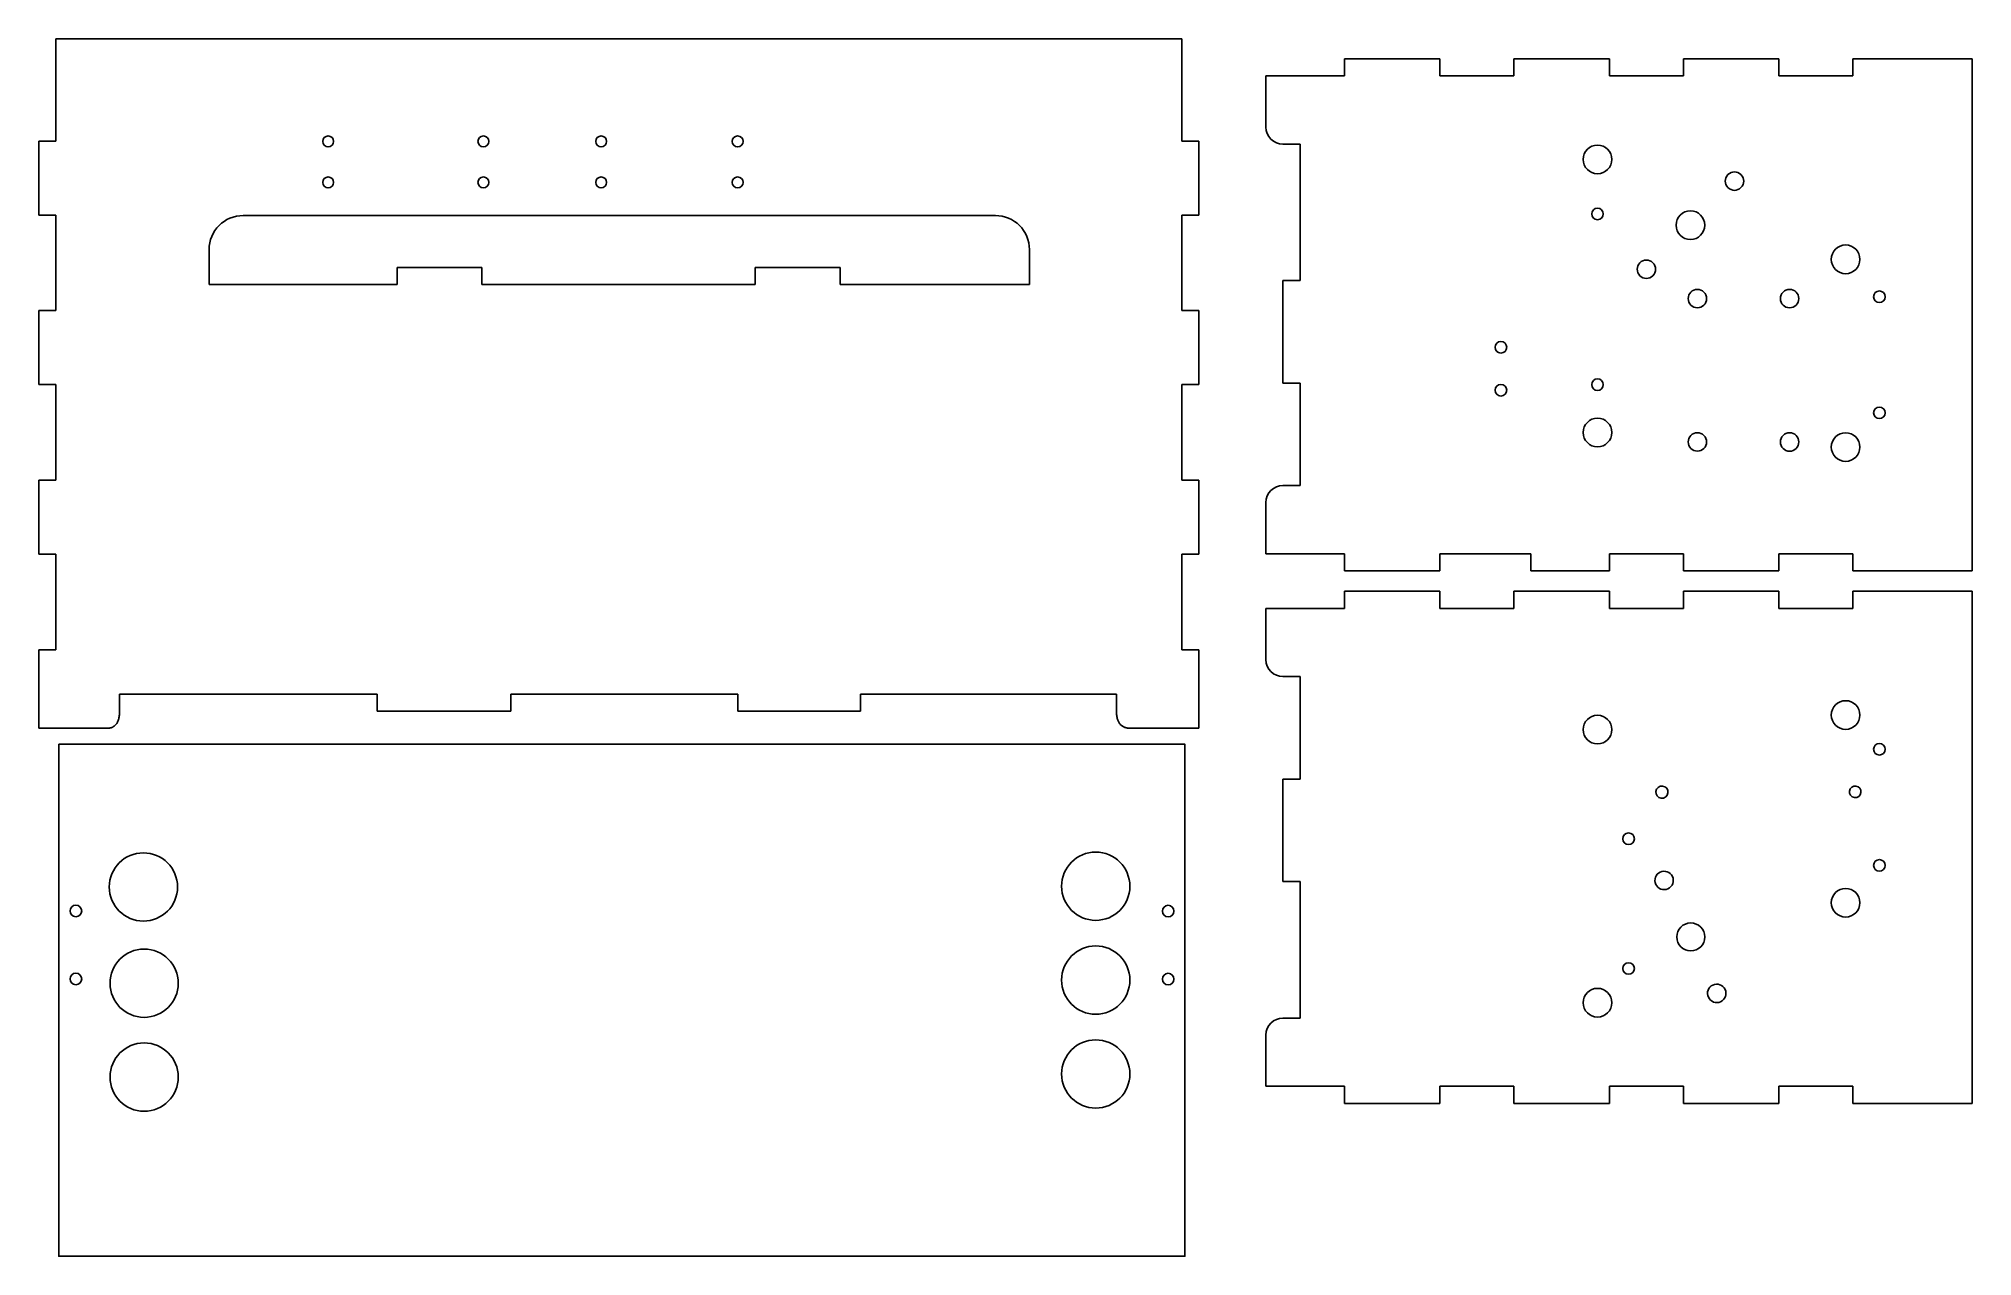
# Model space of a CAD drawing. Header units: millimetres. Extents: x 0 to 567, y 0 to 357.
import ezdxf

# ---------------------------------------------------------------- set-up
doc = ezdxf.new("R2010")
doc.units = ezdxf.units.MM
doc.layers.get('0').update_dxf_attribs({"linetype": 'CONTINUOUS'})

msp = doc.modelspace()

# ---------------------------------------------------------------- linework, layer by layer
for p, q in [((5.07, 326.74), (5.07, 356.74)), ((335.07, 356.74), (5.07, 356.74)), ((335.07, 356.74), (335.07, 326.74)), ((359.69, 330.87), (359.69, 345.87)), ((359.69, 345.87), (382.69, 345.87)), ((382.69, 350.87), (410.69, 350.87)), ((382.69, 345.87), (382.69, 350.87)), ((410.69, 350.87), (410.69, 345.87)), ((410.69, 345.87), (432.36, 345.87)), ((460.36, 350.87), (432.36, 350.87)), ((432.36, 350.87), (432.36, 345.87)), ((460.36, 345.87), (460.36, 350.87)), ((460.36, 345.87), (482.02, 345.87)), ((482.02, 350.87), (482.02, 345.87)), ((482.02, 350.87), (510.02, 350.87)), ((510.02, 350.87), (510.02, 345.87)), ((510.02, 345.87), (531.69, 345.87)), ((531.69, 350.87), (566.69, 350.87)), ((531.69, 350.87), (531.69, 345.87)), ((566.69, 200.87), (566.69, 350.87)), ((0.07, 326.74), (5.07, 326.74)), ((0.07, 305.08), (0.07, 326.74)), ((335.07, 326.74), (340.07, 326.74)), ((340.07, 305.08), (340.07, 326.74)), ((369.69, 325.87), (364.69, 325.87)), ((369.69, 285.87), (369.69, 325.87)), ((0.07, 305.08), (5.07, 305.08)), ((5.07, 305.08), (5.07, 277.08)), ((60.01, 304.95), (280.4, 304.95)), ((335.07, 305.08), (340.07, 305.08)), ((335.07, 277.08), (335.07, 305.08)), ((50.01, 294.95), (50.01, 284.75)), ((290.4, 294.95), (290.4, 289.74)), ((105.07, 289.74), (129.91, 289.74)), ((105.07, 284.75), (105.07, 289.74)), ((129.91, 289.74), (129.91, 284.75)), ((210.07, 284.75), (210.07, 289.74)), ((210.07, 289.74), (234.91, 289.74)), ((234.91, 289.74), (234.91, 284.75)), ((290.4, 289.74), (290.4, 289.74)), ((290.4, 284.75), (290.4, 289.74)), ((50.01, 284.75), (105.07, 284.75)), ((129.91, 284.75), (210.07, 284.75)), ((234.91, 284.75), (290.4, 284.75)), ((364.69, 285.87), (369.69, 285.87)), ((364.69, 255.87), (364.69, 285.87)), ((0.07, 255.41), (0.07, 277.08)), ((5.07, 277.08), (0.07, 277.08)), ((340.07, 277.08), (335.07, 277.08)), ((340.07, 255.41), (340.07, 277.08)), ((5.07, 255.41), (0.07, 255.41)), ((5.07, 227.41), (5.07, 255.41)), ((335.07, 255.41), (340.07, 255.41)), ((335.07, 255.41), (335.07, 227.41)), ((369.69, 255.87), (364.69, 255.87)), ((369.69, 225.87), (369.69, 255.87)), ((0.07, 227.41), (5.07, 227.41)), ((0.07, 205.75), (0.07, 227.41)), ((335.07, 227.41), (340.07, 227.41)), ((340.07, 227.41), (340.07, 205.75)), ((364.69, 225.87), (369.69, 225.87)), ((359.69, 205.87), (359.69, 220.87)), ((5.07, 205.75), (0.07, 205.75)), ((5.07, 177.75), (5.07, 205.75)), ((335.07, 205.75), (335.07, 177.75)), ((340.07, 205.75), (335.07, 205.75)), ((382.69, 205.87), (359.69, 205.87)), ((382.69, 200.87), (382.69, 205.87)), ((410.69, 205.87), (410.69, 200.87)), ((410.69, 205.87), (437.36, 205.87)), ((437.36, 205.87), (437.36, 200.87)), ((460.36, 205.87), (460.36, 200.87)), ((460.36, 205.87), (482.02, 205.87)), ((482.02, 205.87), (482.02, 200.87)), ((510.02, 200.87), (510.02, 205.87)), ((510.02, 205.87), (531.69, 205.87)), ((531.69, 205.87), (531.69, 200.87)), ((382.69, 200.87), (410.69, 200.87)), ((437.36, 200.87), (460.36, 200.87)), ((482.02, 200.87), (510.02, 200.87)), ((531.69, 200.87), (566.69, 200.87)), ((410.69, 194.87), (382.69, 194.87)), ((382.69, 189.87), (382.69, 194.87)), ((410.69, 194.87), (410.69, 189.87)), ((432.36, 189.87), (432.36, 194.87)), ((460.36, 194.87), (432.36, 194.87)), ((460.36, 194.87), (460.36, 189.87)), ((482.02, 189.87), (482.02, 194.87)), ((482.02, 194.87), (510.02, 194.87)), ((510.02, 194.87), (510.02, 189.87)), ((531.69, 194.87), (566.69, 194.87)), ((531.69, 194.87), (531.69, 189.87)), ((566.69, 44.87), (566.69, 194.87)), ((359.69, 189.87), (382.69, 189.87)), ((359.69, 174.87), (359.69, 189.87)), ((410.69, 189.87), (432.36, 189.87)), ((460.36, 189.87), (482.02, 189.87)), ((531.69, 189.87), (510.02, 189.87)), ((0.07, 177.75), (5.07, 177.75)), ((0.07, 177.75), (0.07, 154.75)), ((335.07, 177.75), (340.07, 177.75)), ((340.07, 154.75), (340.07, 177.75)), ((99.25, 164.74), (23.75, 164.74)), ((23.75, 159.75), (23.75, 164.74)), ((99.25, 164.74), (99.25, 159.75)), ((138.44, 164.75), (204.99, 164.75)), ((138.44, 164.75), (138.44, 159.75)), ((204.99, 159.75), (204.99, 164.75)), ((240.88, 164.75), (315.88, 164.75)), ((240.88, 159.75), (240.88, 164.75)), ((315.88, 159.75), (315.88, 164.75)), ((369.69, 169.87), (364.69, 169.87)), ((369.69, 139.87), (369.69, 169.87)), ((99.25, 159.75), (138.44, 159.75)), ((204.99, 159.75), (240.88, 159.75)), ((20.07, 154.75), (0.07, 154.75)), ((340.07, 154.75), (320.07, 154.75)), ((364.69, 139.87), (369.69, 139.87)), ((364.69, 109.87), (364.69, 139.87)), ((369.69, 109.87), (364.69, 109.87)), ((369.69, 69.87), (369.69, 109.87)), ((364.69, 69.87), (369.69, 69.87)), ((359.69, 49.87), (359.69, 64.87)), ((382.69, 49.87), (359.69, 49.87)), ((382.69, 49.87), (382.69, 44.87)), ((410.69, 49.87), (410.69, 44.87)), ((410.69, 49.87), (432.36, 49.87)), ((432.36, 49.87), (432.36, 44.87)), ((460.36, 49.87), (482.02, 49.87)), ((460.36, 44.87), (460.36, 49.87)), ((482.02, 49.87), (482.02, 44.87)), ((510.02, 49.87), (531.69, 49.87)), ((510.02, 49.87), (510.02, 44.87)), ((531.69, 49.87), (531.69, 44.87)), ((382.69, 44.87), (410.69, 44.87)), ((432.36, 44.87), (460.36, 44.87)), ((482.02, 44.87), (510.02, 44.87)), ((566.69, 44.87), (531.69, 44.87))]:
    msp.add_line(p, q)
msp.add_lwpolyline([(5.97, 150.07), (5.97, 0.07), (335.96, 0.07), (335.96, 150.07)], close=True)
for centre in [(84.89, 326.64), (164.89, 326.64), (204.89, 326.64), (84.89, 314.64), (164.89, 314.64)]:
    msp.add_circle(centre, 1.6)
for points, degree in [([(364.69, 325.87), (361.93, 325.87), (359.69, 328.11), (359.69, 330.87)], 3), ([(83.29, 326.64), (83.29, 327.53), (84.01, 328.24), (84.89, 328.24)], 3), ([(84.89, 325.04), (84.01, 325.04), (83.29, 325.76), (83.29, 326.64)], 3), ([(84.89, 328.24), (85.78, 328.24), (86.49, 327.53), (86.49, 326.64)], 3), ([(86.49, 326.64), (86.49, 325.76), (85.78, 325.04), (84.89, 325.04)], 3), ([(130.39, 328.24), (129.51, 328.24), (128.79, 327.53), (128.79, 326.64)], 3), ([(128.79, 326.64), (128.79, 325.76), (129.51, 325.04), (130.39, 325.04)], 3), ([(131.99, 326.64), (131.99, 327.53), (131.28, 328.24), (130.39, 328.24)], 3), ([(130.39, 325.04), (131.28, 325.04), (131.99, 325.76), (131.99, 326.64)], 3), ([(204.89, 328.24), (204.01, 328.24), (203.29, 327.53), (203.29, 326.64)], 3), ([(203.29, 326.64), (203.29, 325.76), (204.01, 325.04), (204.89, 325.04)], 3), ([(206.49, 326.64), (206.49, 327.53), (205.78, 328.24), (204.89, 328.24)], 3), ([(204.89, 325.04), (205.78, 325.04), (206.49, 325.76), (206.49, 326.64)], 3), ([(452.65, 321.38), (452.65, 323.7), (454.53, 325.58), (456.85, 325.58)], 3), ([(456.85, 325.58), (459.17, 325.58), (461.05, 323.7), (461.05, 321.38)], 3), ([(456.85, 317.18), (454.53, 317.18), (452.65, 319.06), (452.65, 321.38)], 3), ([(461.05, 321.38), (461.05, 319.06), (459.17, 317.18), (456.85, 317.18)], 3), ([(495.08, 316.93), (496.14, 317.98), (497.85, 317.98), (498.9, 316.93)], 3), ([(83.29, 314.64), (83.29, 315.53), (84.01, 316.24), (84.89, 316.24)], 3), ([(84.89, 313.04), (84.01, 313.04), (83.29, 313.76), (83.29, 314.64)], 3), ([(84.89, 316.24), (85.78, 316.24), (86.49, 315.53), (86.49, 314.64)], 3), ([(86.49, 314.64), (86.49, 313.76), (85.78, 313.04), (84.89, 313.04)], 3), ([(130.39, 316.24), (129.51, 316.24), (128.79, 315.53), (128.79, 314.64)], 3), ([(128.79, 314.64), (128.79, 313.76), (129.51, 313.04), (130.39, 313.04)], 3), ([(131.99, 314.64), (131.99, 315.53), (131.28, 316.24), (130.39, 316.24)], 3), ([(130.39, 313.04), (131.28, 313.04), (131.99, 313.76), (131.99, 314.64)], 3), ([(204.89, 316.24), (204.01, 316.24), (203.29, 315.53), (203.29, 314.64)], 3), ([(203.29, 314.64), (203.29, 313.76), (204.01, 313.04), (204.89, 313.04)], 3), ([(206.49, 314.64), (206.49, 315.53), (205.78, 316.24), (204.89, 316.24)], 3), ([(204.89, 313.04), (205.78, 313.04), (206.49, 313.76), (206.49, 314.64)], 3), ([(495.08, 313.11), (494.03, 314.16), (494.03, 315.87), (495.08, 316.93)], 3), ([(498.9, 313.11), (497.85, 312.06), (496.14, 312.06), (495.08, 313.11)], 3), ([(498.9, 316.93), (499.95, 315.87), (499.95, 314.16), (498.9, 313.11)], 3), ([(455.15, 305.4), (455.15, 306.34), (455.91, 307.1), (456.85, 307.1)], 3), ([(456.85, 307.1), (457.79, 307.1), (458.55, 306.34), (458.55, 305.4)], 3), ([(479.89, 302.11), (479.89, 304.43), (481.77, 306.31), (484.09, 306.31)], 3), ([(484.09, 306.31), (486.41, 306.31), (488.29, 304.43), (488.29, 302.11)], 3), ([(60.01, 304.95), (54.48, 304.95), (50.01, 300.47), (50.01, 294.95)], 3), ([(280.4, 304.95), (285.93, 304.95), (290.4, 300.47), (290.4, 294.95)], 3), ([(456.85, 303.7), (455.91, 303.7), (455.15, 304.46), (455.15, 305.4)], 3), ([(458.55, 305.4), (458.55, 304.46), (457.79, 303.7), (456.85, 303.7)], 3), ([(484.09, 297.91), (481.77, 297.91), (479.89, 299.8), (479.89, 302.11)], 3), ([(488.29, 302.11), (488.29, 299.8), (486.41, 297.91), (484.09, 297.91)], 3), ([(529.55, 296.31), (527.23, 296.31), (525.35, 294.43), (525.35, 292.11)], 3), ([(533.75, 292.11), (533.75, 294.43), (531.87, 296.31), (529.55, 296.31)], 3), ([(469.27, 287.3), (468.22, 288.36), (468.22, 290.06), (469.27, 291.12)], 3), ([(469.27, 291.12), (470.33, 292.17), (472.04, 292.17), (473.09, 291.12)], 3), ([(473.09, 291.12), (474.15, 290.06), (474.15, 288.36), (473.09, 287.3)], 3), ([(525.35, 292.11), (525.35, 289.8), (527.23, 287.91), (529.55, 287.91)], 3), ([(529.55, 287.91), (531.87, 287.91), (533.75, 289.8), (533.75, 292.11)], 3), ([(473.09, 287.3), (472.04, 286.25), (470.33, 286.25), (469.27, 287.3)], 3), ([(486.13, 283.32), (484.64, 283.32), (483.43, 282.11), (483.43, 280.62)], 3), ([(488.83, 280.62), (488.83, 282.11), (487.62, 283.32), (486.13, 283.32)], 3), ([(513.13, 283.31), (511.64, 283.31), (510.43, 282.11), (510.43, 280.61)], 3), ([(515.83, 280.61), (515.83, 282.11), (514.62, 283.31), (513.13, 283.31)], 3), ([(483.43, 280.62), (483.43, 279.12), (484.64, 277.92), (486.13, 277.92)], 3), ([(486.13, 277.92), (487.62, 277.92), (488.83, 279.12), (488.83, 280.62)], 3), ([(510.43, 280.61), (510.43, 279.12), (511.64, 277.91), (513.13, 277.91)], 3), ([(513.13, 277.91), (514.62, 277.91), (515.83, 279.12), (515.83, 280.61)], 3), ([(539.46, 282.85), (538.52, 282.85), (537.76, 282.09), (537.76, 281.15)], 3), ([(537.76, 281.15), (537.76, 280.21), (538.52, 279.45), (539.46, 279.45)], 3), ([(541.16, 281.15), (541.16, 282.09), (540.4, 282.85), (539.46, 282.85)], 3), ([(539.46, 279.45), (540.4, 279.45), (541.16, 280.21), (541.16, 281.15)], 3), ([(428.55, 268.05), (427.61, 268.05), (426.85, 267.29), (426.85, 266.35)], 3), ([(426.85, 266.35), (426.85, 265.41), (427.61, 264.65), (428.55, 264.65)], 3), ([(430.25, 266.35), (430.25, 267.29), (429.49, 268.05), (428.55, 268.05)], 3), ([(428.55, 264.65), (429.49, 264.65), (430.25, 265.41), (430.25, 266.35)], 3), ([(428.55, 255.47), (427.61, 255.47), (426.85, 254.71), (426.85, 253.77)], 3), ([(430.25, 253.77), (430.25, 254.71), (429.49, 255.47), (428.55, 255.47)], 3), ([(456.85, 257.1), (455.91, 257.1), (455.15, 256.34), (455.15, 255.4)], 3), ([(455.15, 255.4), (455.15, 254.46), (455.91, 253.7), (456.85, 253.7)], 3), ([(458.55, 255.4), (458.55, 256.34), (457.79, 257.1), (456.85, 257.1)], 3), ([(456.85, 253.7), (457.79, 253.7), (458.55, 254.46), (458.55, 255.4)], 3), ([(426.85, 253.77), (426.85, 252.83), (427.61, 252.07), (428.55, 252.07)], 3), ([(428.55, 252.07), (429.49, 252.07), (430.25, 252.83), (430.25, 253.77)], 3), ([(456.85, 245.58), (454.53, 245.58), (452.65, 243.7), (452.65, 241.38)], 3), ([(461.05, 241.38), (461.05, 243.7), (459.17, 245.58), (456.85, 245.58)], 3), ([(539.46, 248.85), (538.52, 248.85), (537.76, 248.09), (537.76, 247.15)], 3), ([(537.76, 247.15), (537.76, 246.21), (538.52, 245.45), (539.46, 245.45)], 3), ([(541.16, 247.15), (541.16, 248.09), (540.4, 248.85), (539.46, 248.85)], 3), ([(539.46, 245.45), (540.4, 245.45), (541.16, 246.21), (541.16, 247.15)], 3), ([(452.65, 241.38), (452.65, 239.06), (454.53, 237.18), (456.85, 237.18)], 3), ([(456.85, 237.18), (459.17, 237.18), (461.05, 239.06), (461.05, 241.38)], 3), ([(486.13, 241.32), (484.64, 241.32), (483.43, 240.11), (483.43, 238.62)], 3), ([(483.43, 238.62), (483.43, 237.12), (484.64, 235.92), (486.13, 235.92)], 3), ([(488.83, 238.62), (488.83, 240.11), (487.62, 241.32), (486.13, 241.32)], 3), ([(486.13, 235.92), (487.62, 235.92), (488.83, 237.12), (488.83, 238.62)], 3), ([(513.13, 241.31), (511.64, 241.31), (510.43, 240.11), (510.43, 238.61)], 3), ([(510.43, 238.61), (510.43, 237.12), (511.64, 235.91), (513.13, 235.91)], 3), ([(515.83, 238.61), (515.83, 240.11), (514.62, 241.31), (513.13, 241.31)], 3), ([(513.13, 235.91), (514.62, 235.91), (515.83, 237.12), (515.83, 238.61)], 3), ([(529.55, 241.31), (527.23, 241.31), (525.35, 239.43), (525.35, 237.11)], 3), ([(533.75, 237.11), (533.75, 239.43), (531.87, 241.31), (529.55, 241.31)], 3), ([(525.35, 237.11), (525.35, 234.8), (527.23, 232.91), (529.55, 232.91)], 3), ([(529.55, 232.91), (531.87, 232.91), (533.75, 234.8), (533.75, 237.11)], 3), ([(364.69, 225.87), (361.93, 225.87), (359.69, 223.63), (359.69, 220.87)], 3), ([(364.69, 169.87), (361.93, 169.87), (359.69, 172.11), (359.69, 174.87)], 3), ([(23.75, 159.75), (23.75, 154.75), (20.07, 154.75)], 2), ([(315.88, 159.75), (315.88, 154.75), (320.07, 154.75)], 2), ([(525.35, 158.63), (525.35, 160.95), (527.23, 162.83), (529.55, 162.83)], 3), ([(529.55, 162.83), (531.87, 162.83), (533.75, 160.95), (533.75, 158.63)], 3), ([(452.65, 154.36), (452.65, 156.68), (454.53, 158.56), (456.85, 158.56)], 3), ([(456.85, 150.16), (454.53, 150.16), (452.65, 152.04), (452.65, 154.36)], 3), ([(456.85, 158.56), (459.17, 158.56), (461.05, 156.68), (461.05, 154.36)], 3), ([(461.05, 154.36), (461.05, 152.04), (459.17, 150.16), (456.85, 150.16)], 3), ([(529.55, 154.43), (527.23, 154.43), (525.35, 156.31), (525.35, 158.63)], 3), ([(533.75, 158.63), (533.75, 156.31), (531.87, 154.43), (529.55, 154.43)], 3), ([(537.76, 148.59), (537.76, 149.53), (538.52, 150.29), (539.46, 150.29)], 3), ([(539.46, 146.89), (538.52, 146.89), (537.76, 147.65), (537.76, 148.59)], 3), ([(539.46, 150.29), (540.4, 150.29), (541.16, 149.53), (541.16, 148.59)], 3), ([(541.16, 148.59), (541.16, 147.65), (540.4, 146.89), (539.46, 146.89)], 3), ([(474.86, 134.46), (473.99, 134.93), (473.67, 136.02), (474.14, 136.89)], 3), ([(474.14, 136.89), (474.62, 137.76), (475.71, 138.09), (476.58, 137.61)], 3), ([(476.58, 137.61), (477.45, 137.14), (477.77, 136.05), (477.3, 135.18)], 3), ([(531.52, 134.67), (530.71, 135.14), (530.43, 136.18), (530.9, 136.99)], 3), ([(530.9, 136.99), (531.37, 137.8), (532.41, 138.08), (533.22, 137.61)], 3), ([(533.22, 137.61), (534.04, 137.14), (534.31, 136.1), (533.84, 135.29)], 3), ([(477.3, 135.18), (476.82, 134.31), (475.73, 133.98), (474.86, 134.46)], 3), ([(533.84, 135.29), (533.37, 134.48), (532.34, 134.2), (531.52, 134.67)], 3), ([(464.26, 122.38), (464.26, 123.32), (465.02, 124.08), (465.96, 124.08)], 3), ([(465.96, 120.68), (465.02, 120.68), (464.26, 121.44), (464.26, 122.38)], 3), ([(465.96, 124.08), (466.9, 124.08), (467.66, 123.32), (467.66, 122.38)], 3), ([(467.66, 122.38), (467.66, 121.44), (466.9, 120.68), (465.96, 120.68)], 3), ([(20.75, 108.26), (20.75, 113.78), (25.23, 118.26), (30.75, 118.26)], 3), ([(30.75, 118.26), (36.27, 118.26), (40.75, 113.78), (40.75, 108.26)], 3), ([(299.82, 108.48), (299.82, 114), (304.29, 118.48), (309.82, 118.48)], 3), ([(309.82, 118.48), (315.34, 118.48), (319.82, 114), (319.82, 108.48)], 3), ([(537.76, 114.59), (537.76, 115.53), (538.52, 116.29), (539.46, 116.29)], 3), ([(539.46, 112.89), (538.52, 112.89), (537.76, 113.65), (537.76, 114.59)], 3), ([(539.46, 116.29), (540.4, 116.29), (541.16, 115.53), (541.16, 114.59)], 3), ([(541.16, 114.59), (541.16, 113.65), (540.4, 112.89), (539.46, 112.89)], 3), ([(30.75, 98.26), (25.23, 98.26), (20.75, 102.74), (20.75, 108.26)], 3), ([(40.75, 108.26), (40.75, 102.74), (36.27, 98.26), (30.75, 98.26)], 3), ([(309.82, 98.48), (304.29, 98.48), (299.82, 102.95), (299.82, 108.48)], 3), ([(319.82, 108.48), (319.82, 102.95), (315.34, 98.48), (309.82, 98.48)], 3), ([(475.23, 112.62), (473.88, 111.99), (473.3, 110.38), (473.93, 109.03)], 3), ([(473.93, 109.03), (474.56, 107.68), (476.16, 107.09), (477.51, 107.72)], 3), ([(478.82, 111.31), (478.19, 112.66), (476.58, 113.25), (475.23, 112.62)], 3), ([(477.51, 107.72), (478.87, 108.35), (479.45, 109.96), (478.82, 111.31)], 3), ([(525.35, 103.63), (525.35, 105.95), (527.23, 107.83), (529.55, 107.83)], 3), ([(529.55, 107.83), (531.87, 107.83), (533.75, 105.95), (533.75, 103.63)], 3), ([(9.27, 101.23), (9.27, 102.17), (10.03, 102.93), (10.97, 102.93)], 3), ([(10.97, 102.93), (11.9, 102.93), (12.67, 102.17), (12.67, 101.23)], 3), ([(329.34, 101.18), (329.34, 102.12), (330.1, 102.88), (331.04, 102.88)], 3), ([(331.04, 102.88), (331.98, 102.88), (332.74, 102.12), (332.74, 101.18)], 3), ([(529.55, 99.43), (527.23, 99.43), (525.35, 101.31), (525.35, 103.63)], 3), ([(533.75, 103.63), (533.75, 101.31), (531.87, 99.43), (529.55, 99.43)], 3), ([(10.97, 99.53), (10.03, 99.53), (9.27, 100.29), (9.27, 101.23)], 3), ([(12.67, 101.23), (12.67, 100.29), (11.9, 99.53), (10.97, 99.53)], 3), ([(331.04, 99.48), (330.1, 99.48), (329.34, 100.24), (329.34, 101.18)], 3), ([(332.74, 101.18), (332.74, 100.24), (331.98, 99.48), (331.04, 99.48)], 3), ([(484.19, 97.73), (481.92, 97.73), (480.09, 95.89), (480.09, 93.63)], 3), ([(488.29, 93.63), (488.29, 95.89), (486.45, 97.73), (484.19, 97.73)], 3), ([(299.82, 80.98), (299.82, 86.5), (304.29, 90.98), (309.82, 90.98)], 3), ([(309.82, 90.98), (315.34, 90.98), (319.82, 86.5), (319.82, 80.98)], 3), ([(480.09, 93.63), (480.09, 91.36), (481.92, 89.53), (484.19, 89.53)], 3), ([(484.19, 89.53), (486.45, 89.53), (488.29, 91.36), (488.29, 93.63)], 3), ([(20.97, 80.07), (20.97, 85.59), (25.44, 90.07), (30.97, 90.07)], 3), ([(30.97, 90.07), (36.49, 90.07), (40.97, 85.59), (40.97, 80.07)], 3), ([(465.96, 86.08), (465.02, 86.08), (464.26, 85.32), (464.26, 84.38)], 3), ([(467.66, 84.38), (467.66, 85.32), (466.9, 86.08), (465.96, 86.08)], 3), ([(9.27, 81.31), (9.27, 82.24), (10.03, 83.01), (10.97, 83.01)], 3), ([(10.97, 79.61), (10.03, 79.61), (9.27, 80.37), (9.27, 81.31)], 3), ([(10.97, 83.01), (11.9, 83.01), (12.67, 82.24), (12.67, 81.31)], 3), ([(12.67, 81.31), (12.67, 80.37), (11.9, 79.61), (10.97, 79.61)], 3), ([(30.97, 70.07), (25.44, 70.07), (20.97, 74.54), (20.97, 80.07)], 3), ([(40.97, 80.07), (40.97, 74.54), (36.49, 70.07), (30.97, 70.07)], 3), ([(309.82, 70.98), (304.29, 70.98), (299.82, 75.45), (299.82, 80.98)], 3), ([(319.82, 80.98), (319.82, 75.45), (315.34, 70.98), (309.82, 70.98)], 3), ([(329.34, 81.26), (329.34, 82.2), (330.1, 82.96), (331.04, 82.96)], 3), ([(331.04, 79.56), (330.1, 79.56), (329.34, 80.32), (329.34, 81.26)], 3), ([(331.04, 82.96), (331.98, 82.96), (332.74, 82.2), (332.74, 81.26)], 3), ([(332.74, 81.26), (332.74, 80.32), (331.98, 79.56), (331.04, 79.56)], 3), ([(464.26, 84.38), (464.26, 83.44), (465.02, 82.68), (465.96, 82.68)], 3), ([(465.96, 82.68), (466.9, 82.68), (467.66, 83.44), (467.66, 84.38)], 3), ([(490.66, 79.54), (489.31, 78.91), (488.72, 77.3), (489.35, 75.95)], 3), ([(494.25, 78.23), (493.62, 79.58), (492.01, 80.17), (490.66, 79.54)], 3), ([(456.85, 78.56), (454.53, 78.56), (452.65, 76.68), (452.65, 74.36)], 3), ([(452.65, 74.36), (452.65, 72.04), (454.53, 70.16), (456.85, 70.16)], 3), ([(461.05, 74.36), (461.05, 76.68), (459.17, 78.56), (456.85, 78.56)], 3), ([(456.85, 70.16), (459.17, 70.16), (461.05, 72.04), (461.05, 74.36)], 3), ([(489.35, 75.95), (489.98, 74.6), (491.59, 74.01), (492.94, 74.64)], 3), ([(492.94, 74.64), (494.29, 75.27), (494.88, 76.88), (494.25, 78.23)], 3), ([(364.69, 69.87), (361.93, 69.87), (359.69, 67.63), (359.69, 64.87)], 3), ([(20.97, 52.57), (20.97, 58.09), (25.44, 62.57), (30.97, 62.57)], 3), ([(30.97, 62.57), (36.49, 62.57), (40.97, 58.09), (40.97, 52.57)], 3), ([(299.82, 53.48), (299.82, 59), (304.29, 63.48), (309.82, 63.48)], 3), ([(309.82, 63.48), (315.34, 63.48), (319.82, 59), (319.82, 53.48)], 3), ([(30.97, 42.57), (25.44, 42.57), (20.97, 47.04), (20.97, 52.57)], 3), ([(40.97, 52.57), (40.97, 47.04), (36.49, 42.57), (30.97, 42.57)], 3), ([(309.82, 43.48), (304.29, 43.48), (299.82, 47.95), (299.82, 53.48)], 3), ([(319.82, 53.48), (319.82, 47.95), (315.34, 43.48), (309.82, 43.48)], 3)]:
    msp.add_open_spline(points, degree=degree)

doc.saveas('drawing.dxf')
